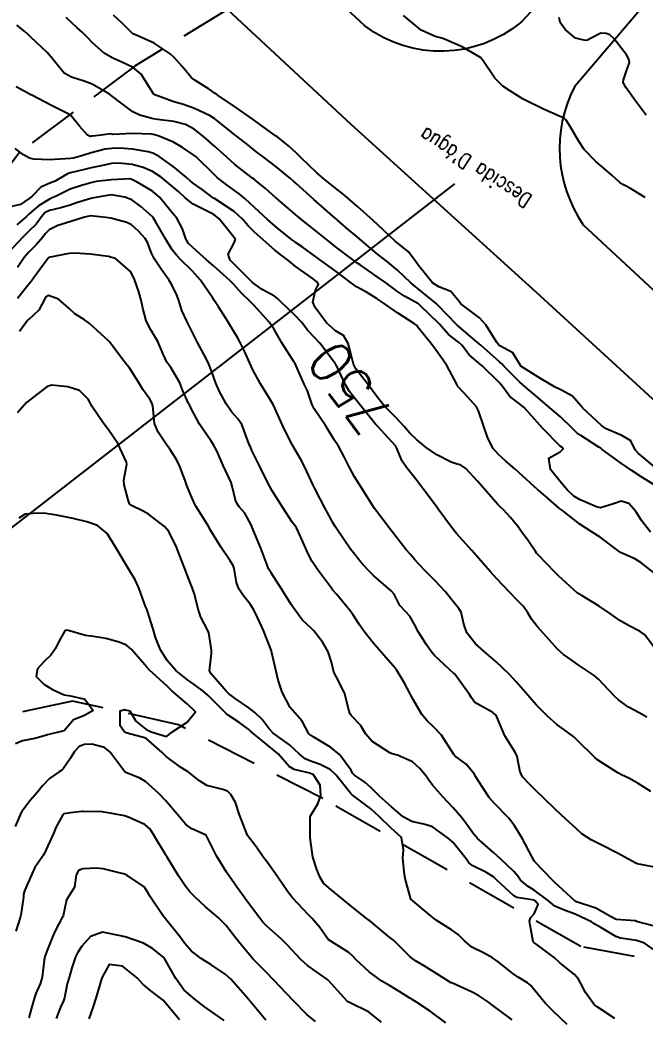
# Model space of a CAD drawing. Header units: metres. Extents: x 298520 to 308411, y 7433745 to 7450750.
# Drawn here: x 299176.5 to 299237.4, y 7449625.6 to 7449722.6 of the extents above; entities that cross this region are included whole.
import ezdxf
from ezdxf.enums import TextEntityAlignment as Align

# ---------------------------------------------------------------- set-up
doc = ezdxf.new("R2010")
doc.units = ezdxf.units.M
doc.header["$LTSCALE"] = 10
doc.linetypes.add('CONTINUO', pattern=[0])
doc.linetypes.add('DASHED', pattern=[0.75, 0.5, -0.25])
for name, color, linetype in [('Cotas', 45, 'Continuous'), ('Curvas de Nivel 1m', 11, 'Continuous'), ('Curvas de Nivel 5m', 15, 'Continuous'), ('TEXTO', 45, 'Continuous'), ('Vias Primárias', 230, 'Continuous'), ('Vias Secundárias', 230, 'DASHED')]:
    doc.layers.add(name, color=color, linetype=linetype)
doc.styles.add('ROMANS', font='romans', dxfattribs={"height": 0.2})
doc.styles.add('Style-STANDARD', font='STANDARD.shx')

msp = doc.modelspace()

# ---------------------------------------------------------------- linework, layer by layer
at = {"layer": 'Curvas de Nivel 1m', "flags": 128}
for points, elevation in [([(299237.388, 7449705.304), (299235.965, 7449706.196), (299235.4, 7449706.488), (299235.207, 7449706.579), (299234.919, 7449706.777), (299234.117, 7449707.496), (299233.416, 7449708.1), (299232.573, 7449708.809), (299231.44, 7449709.977), (299230.875, 7449710.826), (299230.063, 7449712.238), (299229.678, 7449712.838), (299229.476, 7449713.031), (299229.111, 7449713.213), (299227.488, 7449713.899), (299225.503, 7449714.89), (299224.265, 7449715.663), (299223.515, 7449716.155), (299222.724, 7449716.928), (299221.541, 7449718.731), (299221.338, 7449718.942), (299219.558, 7449719.978), (299217.821, 7449720.735), (299217.57, 7449720.818), (299216.914, 7449720.997), (299215.579, 7449721.599), (299213.855, 7449723.027)], 756), ([(299237.909, 7449672.741), (299237.01, 7449673.881), (299236.453, 7449674.759), (299235.792, 7449675.53), (299235.033, 7449675.759), (299234.301, 7449675.516), (299233.026, 7449675.124), (299232.632, 7449675.199), (299231.034, 7449675.896), (299230.446, 7449676.238), (299229.801, 7449676.839), (299229.056, 7449677.706), (299228.164, 7449678.859), (299227.999, 7449679.945), (299229.09, 7449680.564), (299229.403, 7449680.845), (299229.25, 7449681.004), (299229.096, 7449681.122), (299227.375, 7449682.867), (299227.117, 7449683.154), (299225.609, 7449684.885), (299225.147, 7449685.25), (299224.197, 7449685.948), (299223.497, 7449686.915), (299223.169, 7449687.322), (299221.498, 7449688.937), (299221.195, 7449689.186), (299220.251, 7449690.001), (299219.521, 7449690.957), (299219.216, 7449691.246), (299218.218, 7449691.97), (299217.344, 7449692.988), (299217.235, 7449693.118), (299215.504, 7449694.763), (299215.263, 7449694.987), (299215.224, 7449695.011), (299213.946, 7449695.706), (299213.274, 7449696.177), (299212.1, 7449697.052), (299211.291, 7449697.61), (299209.625, 7449698.76), (299209.311, 7449698.968), (299209.152, 7449699.082), (299208.091, 7449699.869), (299207.326, 7449700.447), (299206.468, 7449701.119), (299205.342, 7449702.026), (299203.939, 7449703.144), (299203.36, 7449703.619), (299201.557, 7449705.177), (299201.464, 7449705.259), (299201.384, 7449705.328), (299200.398, 7449706.195), (299199.401, 7449707.016), (299199.296, 7449707.096), (299199.143, 7449707.204), (299197.422, 7449708.535), (299196.634, 7449709.238), (299195.444, 7449710.328), (299194.372, 7449711.261), (299193.46, 7449711.966), (299192.602, 7449712.421), (299191.467, 7449712.712), (299189.879, 7449712.906), (299189.469, 7449712.975), (299188.175, 7449713.333), (299187.478, 7449713.664), (299186.306, 7449714.543), (299185.5, 7449715.163), (299185.206, 7449715.373), (299183.513, 7449716.358), (299182.76, 7449716.646), (299181.519, 7449717.021), (299180.809, 7449717.427), (299179.546, 7449718.966), (299179.143, 7449719.444), (299177.568, 7449720.931), (299177.292, 7449721.186), (299176.957, 7449721.469), (299176.188, 7449722.09)], 753), ([(299238.685, 7449677.097), (299237.063, 7449678.082), (299236.011, 7449678.766), (299235.459, 7449679.157), (299235.079, 7449679.429), (299233.205, 7449680.799), (299233.094, 7449680.878), (299232.869, 7449681.029), (299231.106, 7449682.154), (299230.711, 7449682.428), (299230.29, 7449682.832), (299229.13, 7449683.96), (299228.098, 7449684.86), (299227.151, 7449685.65), (299225.69, 7449686.885), (299225.17, 7449687.351), (299223.615, 7449688.914), (299223.407, 7449689.129), (299223.197, 7449689.318), (299221.362, 7449690.939), (299221.214, 7449691.074), (299220.414, 7449691.755), (299219.231, 7449692.746), (299219.117, 7449692.847), (299218.998, 7449692.964), (299217.26, 7449694.779), (299217.037, 7449694.992), (299215.277, 7449696.44), (299214.954, 7449696.689), (299214.567, 7449697.021), (299213.301, 7449698.228), (299212.275, 7449699.05), (299211.32, 7449699.804), (299209.809, 7449701.075), (299209.337, 7449701.478), (299208.466, 7449702.215), (299207.422, 7449703.109), (299207.354, 7449703.168), (299206.959, 7449703.514), (299205.379, 7449704.888), (299205.102, 7449705.133), (299203.398, 7449706.671), (299203.144, 7449706.897), (299202.831, 7449707.159), (299201.42, 7449708.328), (299200.309, 7449709.191), (299199.439, 7449709.837), (299198.675, 7449710.441), (299197.686, 7449711.227), (299197.551, 7449711.326), (299197.455, 7449711.398), (299196.722, 7449711.976), (299195.47, 7449712.965), (299195.027, 7449713.254), (299193.484, 7449713.987), (299192.422, 7449714.353), (299191.493, 7449714.636), (299189.631, 7449715.319), (299189.504, 7449715.407), (299188.291, 7449717.332), (299187.532, 7449717.969), (299186.404, 7449718.493), (299185.546, 7449718.88), (299184.689, 7449719.379), (299183.563, 7449720.358), (299183.058, 7449720.888), (299182.536, 7449721.406), (299182.03, 7449721.866), (299181.581, 7449722.269), (299180.989, 7449722.821)], 754), ([(299237.479, 7449713.335), (299236.4, 7449714.761), (299235.515, 7449715.979), (299235.246, 7449716.5), (299235.281, 7449716.774), (299235.531, 7449717.535), (299235.846, 7449718.461), (299235.793, 7449718.767), (299235.549, 7449719.198), (299234.317, 7449720.789), (299233.924, 7449721.142), (299233.578, 7449721.29), (299233.072, 7449721.311), (299232.127, 7449720.814), (299231.754, 7449720.634), (299231.57, 7449720.593), (299230.591, 7449720.83), (299229.581, 7449721.678), (299229.1, 7449722.359), (299228.988, 7449722.849)], 757), ([(299238.322, 7449668.736), (299236.963, 7449669.801), (299236.366, 7449670.158), (299234.973, 7449670.78), (299232.987, 7449672.248), (299232.116, 7449672.809), (299231.004, 7449673.53), (299229.336, 7449674.845), (299229.149, 7449674.973), (299229.025, 7449675.064), (299227.658, 7449676.242), (299227.042, 7449676.757), (299226.912, 7449676.871), (299225.068, 7449678.567), (299224.694, 7449678.896), (299223.817, 7449679.645), (299223.087, 7449680.291), (299222.548, 7449680.925), (299222.032, 7449682.003), (299221.702, 7449682.934), (299221.137, 7449684.557), (299220.937, 7449684.943), (299220.094, 7449685.897), (299219.162, 7449686.904), (299219.114, 7449686.97), (299219.063, 7449687.072), (299218.052, 7449688.981), (299217.692, 7449689.477), (299217.205, 7449690.151), (299216.611, 7449690.996), (299215.23, 7449692.712), (299215.097, 7449692.878), (299214.931, 7449693.015), (299213.249, 7449694.095), (299211.87, 7449695.054), (299211.267, 7449695.466), (299210.245, 7449696.098), (299209.278, 7449696.635), (299209.005, 7449696.809), (299208.654, 7449697.089), (299207.298, 7449698.111), (299205.893, 7449699.124), (299205.317, 7449699.54), (299203.966, 7449700.504), (299203.331, 7449700.952), (299203.214, 7449701.034), (299203.037, 7449701.154), (299202.078, 7449701.907), (299201.346, 7449702.526), (299200.61, 7449703.187), (299199.37, 7449704.326), (299198.405, 7449705.215), (299197.845, 7449705.681), (299197.391, 7449706.008), (299196.677, 7449706.518), (299195.744, 7449707.247), (299195.407, 7449707.553), (299193.647, 7449709.268), (299193.435, 7449709.444), (299192.338, 7449710.183), (299191.447, 7449710.708), (299189.95, 7449711.315), (299189.454, 7449711.443), (299189.31, 7449711.466), (299187.455, 7449711.535), (299185.55, 7449711.465), (299185.454, 7449711.48), (299185.305, 7449711.521), (299184.389, 7449711.381), (299183.546, 7449711.295), (299183.452, 7449711.275), (299183.321, 7449711.262), (299183.057, 7449711.396), (299182.297, 7449712.244), (299181.471, 7449713.269), (299181.257, 7449713.422), (299179.486, 7449714.319), (299177.707, 7449715.25), (299177.501, 7449715.351), (299177.272, 7449715.463), (299176.117, 7449716.089)], 752), ([(299238.853, 7449660.73), (299237.345, 7449662.745), (299236.886, 7449663.069), (299235.771, 7449663.646), (299234.897, 7449664.157), (299234.013, 7449664.789), (299232.91, 7449665.532), (299231.134, 7449666.605), (299230.922, 7449666.729), (299230.864, 7449666.763), (299230.79, 7449666.822), (299228.947, 7449668.489), (299228.572, 7449668.854), (299226.969, 7449670.525), (299226.81, 7449670.711), (299226.693, 7449670.873), (299226.006, 7449671.862), (299225.286, 7449672.887), (299225.007, 7449673.267), (299224.27, 7449674.156), (299223.568, 7449674.912), (299223.293, 7449675.183), (299223.028, 7449675.453), (299221.716, 7449676.933), (299221.054, 7449677.705), (299219.912, 7449678.957), (299219.394, 7449679.283), (299219.077, 7449679.375), (299218.496, 7449679.558), (299217.086, 7449680.27), (299216.055, 7449681), (299215.1, 7449681.766), (299214.456, 7449682.369), (299213.897, 7449683.028), (299213.126, 7449683.882), (299211.974, 7449685.052), (299211.153, 7449686.077), (299210.442, 7449687.067), (299209.186, 7449688.651), (299208.975, 7449689.083), (299208.633, 7449690.514), (299208.467, 7449691.091), (299208.007, 7449691.884), (299207.225, 7449692.351), (299206.361, 7449693.119), (299205.255, 7449694.606), (299205.028, 7449695.134), (299205.275, 7449696.318), (299205.572, 7449696.835), (299205.367, 7449697.129), (299205.284, 7449697.207), (299205.032, 7449697.387), (299203.305, 7449698.627), (299202.678, 7449699.16), (299201.899, 7449699.751), (299201.323, 7449700.177), (299200.168, 7449701.192), (299199.34, 7449701.944), (299198.709, 7449702.572), (299198.162, 7449703.218), (299197.364, 7449703.954), (299195.426, 7449705.205), (299195.383, 7449705.234), (299195.356, 7449705.25), (299194.236, 7449706.106), (299193.397, 7449706.681), (299193.063, 7449706.938), (299192.67, 7449707.281), (299191.418, 7449708.321), (299190.048, 7449709.314), (299189.436, 7449709.637), (299188.993, 7449709.769), (299187.44, 7449710.037), (299186.203, 7449710.121), (299185.44, 7449710.098), (299184.803, 7449710.013), (299183.436, 7449709.655), (299182.612, 7449709.402), (299181.707, 7449709.138), (299181.428, 7449709.099), (299179.86, 7449709.002), (299179.426, 7449708.967), (299177.828, 7449709.055), (299177.428, 7449709.131), (299176.852, 7449709.469), (299176.038, 7449710.08)], 751), ([(299237.928, 7449647.504), (299236.706, 7449648.273), (299235.847, 7449648.763), (299235.08, 7449649.138), (299234.718, 7449649.332), (299233.3, 7449650.221), (299232.731, 7449650.587), (299232.466, 7449650.803), (299230.758, 7449652.51), (299230.42, 7449652.825), (299229.465, 7449653.535), (299228.775, 7449654.039), (299227.82, 7449654.86), (299226.793, 7449655.897), (299226.34, 7449656.418), (299225.948, 7449656.883), (299224.822, 7449658.184), (299224.171, 7449658.907), (299222.845, 7449660.165), (299221.941, 7449660.929), (299220.867, 7449661.87), (299219.996, 7449662.953), (299219.714, 7449663.781), (299219.456, 7449664.962), (299219.248, 7449665.306), (299218.91, 7449665.71), (299217.906, 7449666.98), (299216.938, 7449668.013), (299215.93, 7449669), (299214.963, 7449670.051), (299214.513, 7449670.561), (299214.109, 7449671.023), (299212.994, 7449672.447), (299212.549, 7449673.045), (299211.023, 7449675.06), (299209.742, 7449677.073), (299209.059, 7449678.139), (299208.544, 7449679.088), (299208.072, 7449680.084), (299207.501, 7449681.104), (299207.102, 7449681.744), (299206.255, 7449683.119), (299205.139, 7449684.753), (299205.002, 7449684.993), (299204.955, 7449685.133), (299204.502, 7449686.485), (299204.182, 7449687.145), (299203.36, 7449688.987), (299203.285, 7449689.159), (299203.251, 7449689.217), (299203.194, 7449689.303), (299201.999, 7449691.172), (299201.226, 7449692.519), (299200.757, 7449693.185), (299199.258, 7449694.848), (299198.896, 7449695.205), (299198.069, 7449696.016), (299197.279, 7449696.88), (299196.937, 7449697.233), (299195.304, 7449698.683), (299194.667, 7449699.256), (299193.325, 7449700.435), (299192.891, 7449700.839), (299192.631, 7449701.281), (299192.332, 7449702.274), (299191.76, 7449703.294), (299191.36, 7449703.788), (299190.108, 7449705.313), (299189.389, 7449705.935), (299187.92, 7449706.813), (299187.4, 7449707.07), (299187.176, 7449707.119), (299185.4, 7449707.047), (299183.919, 7449706.864), (299183.397, 7449706.753), (299182.479, 7449706.489), (299181.39, 7449706.116), (299180.915, 7449705.898), (299180.014, 7449705.434), (299179.575, 7449705.243), (299179.379, 7449705.162), (299178.301, 7449704.518), (299177.365, 7449703.684), (299177.125, 7449703.464), (299176.177, 7449702.651)], 749), ([(299238.606, 7449640.076), (299236.95, 7449640.406), (299236.61, 7449640.464), (299236.407, 7449640.549), (299236.044, 7449640.759), (299234.624, 7449641.542), (299233.144, 7449642.286), (299232.639, 7449642.539), (299232.134, 7449642.808), (299231.225, 7449643.398), (299230.653, 7449643.887), (299229.616, 7449644.84), (299228.672, 7449645.734), (299227.506, 7449646.862), (299226.701, 7449647.647), (299226.093, 7449648.266), (299225.466, 7449648.889), (299225.199, 7449649.374), (299224.899, 7449650.898), (299224.738, 7449651.252), (299223.703, 7449652.911), (299222.925, 7449654.775), (299222.853, 7449654.919), (299222.784, 7449654.999), (299222.529, 7449655.179), (299220.795, 7449656.18), (299220.465, 7449656.611), (299220.272, 7449656.948), (299218.832, 7449658.913), (299218.78, 7449658.971), (299216.851, 7449660.754), (299216.644, 7449660.992), (299216.098, 7449661.764), (299215.305, 7449663.006), (299214.891, 7449663.837), (299214.467, 7449664.585), (299214.054, 7449665.023), (299213.501, 7449665.623), (299212.919, 7449666.696), (299212.651, 7449667.043), (299210.945, 7449668.506), (299210.363, 7449669.069), (299209.705, 7449669.824), (299208.969, 7449670.721), (299208.689, 7449671.093), (299207.996, 7449672.092), (299207.322, 7449673.107), (299207.199, 7449673.301), (299207.008, 7449673.624), (299206.184, 7449675.118), (299205.24, 7449676.928), (299205.135, 7449677.129), (299205.046, 7449677.309), (299204.203, 7449679.143), (299203.82, 7449679.889), (299203.092, 7449681.096), (299203.052, 7449681.16), (299203.013, 7449681.242), (299202.064, 7449683.171), (299201.143, 7449685.18), (299199.903, 7449687.193), (299199.183, 7449688.545), (299198.869, 7449689.205), (299198.353, 7449690.361), (299197.954, 7449691.219), (299197.689, 7449691.694), (299197.225, 7449692.442), (299196.728, 7449693.235), (299195.814, 7449694.685), (299195.449, 7449695.248), (299195.266, 7449695.528), (299194.063, 7449697.262), (299193.296, 7449698.145), (299192.141, 7449699.288), (299191.728, 7449699.704), (299191.322, 7449700.225), (299190.669, 7449701.307), (299189.688, 7449702.978), (299189.486, 7449703.319), (299189.355, 7449703.484), (299188.255, 7449704.445), (299187.379, 7449705.086), (299186.702, 7449705.35), (299185.575, 7449705.557), (299185.385, 7449705.562), (299185.214, 7449705.543), (299184.233, 7449705.382), (299183.516, 7449705.254), (299183.38, 7449705.222), (299181.996, 7449704.788), (299181.37, 7449704.585), (299180.483, 7449704.312), (299179.362, 7449704.042), (299178.957, 7449703.846), (299178.592, 7449703.448), (299178.074, 7449702.731), (299177.341, 7449701.999), (299177.056, 7449701.745), (299176.787, 7449701.468), (299175.317, 7449699.904)], 748), ([(299238.539, 7449634.346), (299236.903, 7449634.746), (299236.545, 7449634.861), (299236.393, 7449634.905), (299234.547, 7449635.049), (299234.002, 7449635.334), (299232.563, 7449636.158), (299230.589, 7449636.813), (299230.573, 7449636.818), (299230.551, 7449636.83), (299228.591, 7449638.647), (299228.377, 7449638.852), (299226.611, 7449640.693), (299226.542, 7449640.801), (299226.5, 7449640.872), (299226.329, 7449641.163), (299225.442, 7449642.888), (299225.15, 7449643.395), (299224.656, 7449644.175), (299224.096, 7449644.906), (299222.685, 7449646.361), (299222.175, 7449646.925), (299221.132, 7449648.512), (299220.885, 7449648.938), (299220.716, 7449649.23), (299219.945, 7449650.171), (299218.849, 7449650.968), (299218.735, 7449651.09), (299217.534, 7449652.982), (299216.771, 7449653.797), (299216.144, 7449654.367), (299215.645, 7449655.001), (299214.798, 7449656.47), (299214.602, 7449656.814), (299214.491, 7449657.015), (299213.905, 7449658.105), (299213.357, 7449659.032), (299213.147, 7449659.346), (299212.84, 7449659.722), (299211.653, 7449661.052), (299210.867, 7449661.997), (299210.025, 7449663.073), (299209.545, 7449663.736), (299208.899, 7449664.732), (299208.647, 7449665.093), (299207.326, 7449666.699), (299206.978, 7449667.109), (299206.924, 7449667.176), (299205.464, 7449669.125), (299204.961, 7449669.893), (299204.529, 7449670.697), (299204.322, 7449671.14), (299203.812, 7449672.326), (299203.422, 7449673.154), (299203.25, 7449673.401), (299203.008, 7449673.714), (299202.048, 7449675.17), (299201.039, 7449676.78), (299200.812, 7449677.182), (299200.552, 7449677.683), (299199.823, 7449679.193), (299199.088, 7449680.699), (299198.929, 7449681.04), (299198.856, 7449681.204), (299198.678, 7449681.628), (299198.087, 7449683.216), (299197.696, 7449683.789), (299197.135, 7449684.429), (299196.561, 7449685.236), (299195.886, 7449686.512), (299195.575, 7449687.246), (299195.179, 7449688.355), (299194.833, 7449689.254), (299194.442, 7449690.016), (299193.75, 7449691.265), (299193.229, 7449692.31), (299192.738, 7449693.278), (299192.273, 7449694.305), (299191.967, 7449695.289), (299191.78, 7449695.804), (299191.278, 7449696.814), (299190.997, 7449697.303), (299190.255, 7449698.354), (299189.597, 7449699.317), (299189.319, 7449699.888), (299188.929, 7449700.926), (299188.673, 7449701.33), (299188.035, 7449702.034), (299187.346, 7449702.664), (299186.896, 7449702.894), (299185.352, 7449703.291), (299184.853, 7449703.375), (299183.355, 7449703.518), (299183.237, 7449703.509), (299182.781, 7449703.399), (299181.348, 7449702.942), (299180.183, 7449702.593), (299179.34, 7449702.181), (299178.982, 7449701.8), (299178.711, 7449701.446), (299178.071, 7449700.707), (299177.318, 7449699.966), (299176.897, 7449699.466), (299176.26, 7449698.514)], 747), ([(299238.51, 7449631.891), (299237.299, 7449632.742), (299236.525, 7449633.005), (299234.984, 7449633.229), (299234.529, 7449633.385), (299233.069, 7449634.263), (299232.54, 7449634.552), (299232.392, 7449634.653), (299232.167, 7449634.806), (299230.554, 7449635.559), (299229.428, 7449635.973), (299228.566, 7449636.359), (299227.952, 7449636.856), (299226.583, 7449637.909), (299225.97, 7449638.263), (299225.238, 7449638.89), (299224.969, 7449639.267), (299224.601, 7449639.704), (299223.321, 7449640.913), (299222.623, 7449641.567), (299221.041, 7449642.936), (299220.647, 7449643.373), (299220.003, 7449644.296), (299219.52, 7449644.957), (299218.677, 7449645.913), (299217.662, 7449646.98), (299216.704, 7449648.1), (299216.326, 7449648.613), (299216.065, 7449649), (299215.45, 7449649.739), (299214.726, 7449650.378), (299213.244, 7449651.035), (299212.735, 7449651.172), (299212.507, 7449651.272), (299210.753, 7449652.391), (299210.17, 7449653.069), (299209.647, 7449653.953), (299208.781, 7449654.864), (299208.62, 7449655.092), (299208.554, 7449655.325), (299208.096, 7449657.097), (299207.312, 7449658.622), (299207.071, 7449659.108), (299206.843, 7449660.085), (299206.518, 7449661.113), (299205.981, 7449662.004), (299205.116, 7449663.128), (299204.885, 7449663.358), (299203.96, 7449664.21), (299203.296, 7449665.154), (299203.131, 7449665.382), (299202.908, 7449665.703), (299201.999, 7449667.169), (299200.947, 7449668.777), (299200.712, 7449669.182), (299200.525, 7449669.617), (299199.939, 7449671.19), (299199.212, 7449672.986), (299199.122, 7449673.199), (299199.006, 7449673.471), (299198.393, 7449674.586), (299197.849, 7449675.218), (299197.525, 7449675.719), (299197.164, 7449677.228), (299197.048, 7449677.579), (299196.297, 7449679.238), (299195.662, 7449680.669), (299195.348, 7449681.247), (299195.098, 7449681.608), (299193.991, 7449683.261), (299193.139, 7449684.852), (299192.994, 7449685.125), (299192.9, 7449685.274), (299192.365, 7449686.492), (299192.077, 7449687.286), (299191.185, 7449688.76), (299190.789, 7449689.304), (299190.454, 7449690.054), (299189.916, 7449691.313), (299189.23, 7449692.444), (299188.774, 7449693.327), (299188.46, 7449694.537), (299188.287, 7449695.335), (299188.058, 7449696.125), (299187.644, 7449697.345), (299187.294, 7449698.079), (299185.806, 7449699.365), (299185.314, 7449699.526), (299185.126, 7449699.56), (299183.317, 7449699.791), (299181.812, 7449699.906), (299181.317, 7449699.875), (299180.931, 7449699.81), (299179.313, 7449699.482), (299179.288, 7449699.466), (299179.269, 7449699.44), (299178.443, 7449698.301), (299177.827, 7449697.455), (299177.588, 7449697.149), (299177.276, 7449696.767), (299176.255, 7449695.475)], 746), ([(299229.769, 7449624.837), (299228.441, 7449626.087), (299227.677, 7449626.858), (299226.468, 7449628.345), (299226.231, 7449628.634), (299225.929, 7449628.878), (299225.01, 7449629.423), (299224.482, 7449629.775), (299223.053, 7449630.914), (299222.499, 7449631.321), (299221.629, 7449631.81), (299220.514, 7449632.356), (299219.774, 7449632.957), (299219.16, 7449633.591), (299218.533, 7449634.026), (299217.036, 7449634.985), (299216.549, 7449635.38), (299214.573, 7449637.02), (299214.02, 7449639.026), (299213.904, 7449639.723), (299213.787, 7449641.028), (299213.841, 7449641.812), (299213.658, 7449643.03), (299212.652, 7449643.943), (299211.515, 7449645.051), (299210.674, 7449645.817), (299208.971, 7449647.086), (299208.812, 7449647.206), (299208.695, 7449647.332), (299207.298, 7449649.104), (299206.718, 7449649.633), (299205.718, 7449650.125), (299204.726, 7449650.48), (299204.276, 7449650.685), (299203.732, 7449651.145), (299202.746, 7449652.032), (299201.151, 7449653.176), (299200.767, 7449653.588), (299200.089, 7449654.503), (299199.373, 7449655.201), (299198.79, 7449655.657), (299197.456, 7449656.571), (299196.81, 7449657.042), (299196.614, 7449657.232), (299195.106, 7449658.971), (299194.953, 7449659.249), (299195.144, 7449660.953), (299195.15, 7449661.247), (299194.878, 7449662.954), (299194.765, 7449663.252), (299194.107, 7449664.474), (299193.852, 7449665.266), (299193.476, 7449666.721), (299193.284, 7449667.275), (299193.184, 7449667.525), (299192.942, 7449668.166), (299192.525, 7449669.284), (299192.239, 7449670.008), (299191.725, 7449671.292), (299190.995, 7449672.803), (299190.577, 7449673.304), (299189.015, 7449674.495), (299188.48, 7449674.791), (299187.348, 7449675.345), (299187.166, 7449675.489), (299187.028, 7449675.884), (299186.647, 7449677.354), (299186.598, 7449677.807), (299186.891, 7449679.352), (299186.863, 7449679.564), (299186.009, 7449681.361), (299185.113, 7449682.701), (299184.61, 7449683.375), (299183.508, 7449685.018), (299183.296, 7449685.388), (299183.146, 7449685.678), (299182.296, 7449686.544), (299181.157, 7449686.878), (299179.559, 7449687.036), (299179.158, 7449686.92), (299177.247, 7449685.468), (299177.142, 7449685.374), (299176.243, 7449684.368)], 744), ([(299224.429, 7449625.28), (299223.035, 7449626.323), (299222.45, 7449626.751), (299222.219, 7449626.924), (299221.163, 7449627.642), (299220.464, 7449628.015), (299218.603, 7449628.837), (299218.472, 7449628.89), (299218.31, 7449628.972), (299216.485, 7449630.15), (299215.964, 7449630.475), (299215.013, 7449631.012), (299214.499, 7449631.398), (299212.878, 7449633.036), (299212.526, 7449633.308), (299211.33, 7449634.257), (299210.542, 7449634.941), (299210.473, 7449634.992), (299210.38, 7449635.062), (299208.564, 7449636.499), (299207.836, 7449637.097), (299206.583, 7449638.124), (299206.064, 7449638.594), (299205.722, 7449639.123), (299205.399, 7449639.926), (299205.002, 7449641.126), (299204.761, 7449643.009), (299204.759, 7449643.129), (299204.761, 7449645.03), (299204.787, 7449645.129), (299205.502, 7449646.3), (299205.779, 7449647.119), (299205.714, 7449648.109), (299205.095, 7449649.126), (299204.715, 7449649.298), (299203.198, 7449649.633), (299202.721, 7449649.937), (299201.624, 7449651.171), (299200.744, 7449651.905), (299199.128, 7449653.205), (299198.94, 7449653.383), (299198.766, 7449653.542), (299197.817, 7449654.263), (299196.78, 7449654.938), (299196.606, 7449655.057), (299196.447, 7449655.233), (299194.807, 7449656.854), (299194.32, 7449657.257), (299193.461, 7449657.912), (299192.824, 7449658.367), (299191.666, 7449659.292), (299190.842, 7449660.249), (299190.191, 7449661.307), (299189.677, 7449662.506), (299189.45, 7449663.314), (299188.9, 7449665.063), (299188.834, 7449665.253), (299188.808, 7449665.321), (299188.731, 7449665.497), (299188.057, 7449667.333), (299187.714, 7449668.112), (299186.953, 7449669.35), (299185.781, 7449671.362), (299184.992, 7449672.61), (299184.044, 7449673.38), (299183.006, 7449673.744), (299181.676, 7449674.077), (299181.011, 7449674.198), (299180.045, 7449674.398), (299179.014, 7449674.57), (299178.168, 7449674.607), (299177.013, 7449674.489), (299176.393, 7449674.093)], 743), ([(299217.968, 7449624.975), (299216.44, 7449626.135), (299215.103, 7449627.01), (299214.696, 7449627.257), (299214.457, 7449627.404), (299213.498, 7449627.994), (299212.469, 7449628.611), (299211.727, 7449629.047), (299210.486, 7449629.942), (299209.276, 7449631.078), (299208.903, 7449631.48), (299208.51, 7449631.823), (299206.523, 7449633.11), (299205.682, 7449634.271), (299204.956, 7449635.134), (299204.549, 7449635.542), (299203.027, 7449637.155), (299202.579, 7449637.735), (299201.608, 7449639.17), (299200.607, 7449640.578), (299200.346, 7449640.92), (299200.153, 7449641.187), (299199.537, 7449642.102), (299198.643, 7449643.21), (299197.884, 7449645.218), (299197.475, 7449646.428), (299197.04, 7449647.227), (299196.696, 7449647.525), (299196.239, 7449647.693), (299194.701, 7449648.1), (299193.982, 7449648.537), (299193.051, 7449649.275), (299192.867, 7449649.43), (299192.715, 7449649.524), (299192.131, 7449649.874), (299190.729, 7449650.917), (299190.33, 7449651.304), (299188.754, 7449652.694), (299186.935, 7449653.173), (299186.761, 7449653.244), (299186.643, 7449653.351), (299186.237, 7449653.887), (299186.238, 7449655.355), (299186.661, 7449655.475), (299186.785, 7449655.466), (299187.188, 7449655.344), (299187.79, 7449654.352), (299188.766, 7449653.58), (299189.273, 7449653.315), (299190.756, 7449652.841), (299191.018, 7449653.038), (299191.288, 7449653.295), (299192.773, 7449654.24), (299193.598, 7449655.268), (299192.794, 7449656.017), (299191.298, 7449657.295), (299190.817, 7449657.745), (299189.107, 7449659.317), (299188.836, 7449659.616), (299188.047, 7449660.534), (299187.312, 7449661.343), (299186.859, 7449661.754), (299186.168, 7449662.053), (299184.868, 7449662.403), (299183.658, 7449662.601), (299182.872, 7449662.703), (299181.102, 7449663.195), (299180.879, 7449663.143), (299180.252, 7449662.036), (299179.946, 7449661.429), (299179.504, 7449660.776), (299178.84, 7449660.156), (299178.205, 7449659.449), (299178.064, 7449658.69), (299178.818, 7449657.943), (299179.658, 7449657.432), (299180.805, 7449656.903), (299181.403, 7449656.815), (299182.799, 7449656.502), (299183.623, 7449655.387), (299182.778, 7449654.894), (299181.694, 7449654.491), (299180.793, 7449653.42), (299180.779, 7449653.403), (299180.763, 7449653.399), (299179.173, 7449653.021), (299178.757, 7449652.895), (299177.95, 7449652.648), (299176.753, 7449652.437), (299176.075, 7449652.152)], 742), ([(299211.707, 7449625.047), (299210.438, 7449626.07), (299208.577, 7449626.962), (299208.452, 7449627.019), (299208.359, 7449627.091), (299207.413, 7449628.151), (299206.549, 7449629.109), (299206.474, 7449629.18), (299206.262, 7449629.327), (299204.494, 7449630.563), (299203.841, 7449631.147), (299202.517, 7449632.579), (299201.915, 7449633.166), (299200.535, 7449634.386), (299200.148, 7449634.795), (299199.845, 7449635.19), (299198.568, 7449636.906), (299198.342, 7449637.212), (299197.648, 7449638.154), (299196.884, 7449639.227), (299196.599, 7449639.639), (299195.639, 7449641.24), (299194.643, 7449643.25), (299193.235, 7449643.857), (299192.653, 7449644.299), (299191.805, 7449645.289), (299190.683, 7449646.613), (299190.012, 7449647.307), (299188.704, 7449648.465), (299188.17, 7449648.791), (299186.815, 7449649.348), (299186.741, 7449649.377), (299186.713, 7449649.403), (299185.254, 7449651.365), (299184.739, 7449651.785), (299183.483, 7449652.122), (299182.75, 7449652.088), (299182.271, 7449651.881), (299181.803, 7449651.409), (299181.404, 7449650.742), (299180.717, 7449649.708), (299180.569, 7449649.568), (299180.315, 7449649.424), (299179.375, 7449648.764), (299178.699, 7449648.068), (299178.19, 7449647.448), (299177.5, 7449646.639), (299176.664, 7449645.543), (299176.63, 7449645.504), (299176.6, 7449645.471), (299176.028, 7449644.098)], 741), ([(299200.424, 7449625.236), (299198.824, 7449627.204), (299198.647, 7449627.399), (299198.457, 7449627.604), (299197.029, 7449629.224), (299196.48, 7449629.727), (299195.074, 7449630.664), (299194.499, 7449631.012), (299194.124, 7449631.256), (299193.213, 7449631.972), (299192.518, 7449632.755), (299192.123, 7449633.284), (299190.543, 7449635.26), (299190.522, 7449635.279), (299190.507, 7449635.301), (299190.41, 7449635.437), (299189.139, 7449637.322), (299188.938, 7449637.686), (299188.582, 7449638.228), (299186.903, 7449639.347), (299186.595, 7449639.475), (299186.417, 7449639.53), (299184.602, 7449639.993), (299183.93, 7449640.053), (299182.602, 7449639.976), (299182.192, 7449639.811), (299181.957, 7449639.406), (299181.81, 7449638.179), (299181.313, 7449637.413), (299181.022, 7449636.959), (299180.714, 7449635.418), (299180.663, 7449635.297), (299180.54, 7449635.1), (299179.95, 7449634.004), (299179.689, 7449633.428), (299179.181, 7449632.111), (299178.92, 7449631.444), (299178.839, 7449631.103), (299178.647, 7449629.447), (299178.466, 7449628.798), (299178.053, 7449627.858), (299177.907, 7449627.455), (299177.578, 7449626.322), (299177.371, 7449625.461)], 739), ([(299196.369, 7449625.231), (299194.443, 7449626.569), (299193.572, 7449627.263), (299192.948, 7449627.763), (299192.462, 7449628.208), (299191.668, 7449629.288), (299190.563, 7449631.238), (299190.527, 7449631.3), (299190.503, 7449631.334), (299189.404, 7449632.208), (299188.517, 7449632.732), (299186.738, 7449633.348), (299186.523, 7449633.399), (299186.444, 7449633.431), (299184.527, 7449633.819), (299183.347, 7449633.388), (299182.513, 7449632.438), (299182.109, 7449631.802), (299181.903, 7449631.406), (299181.549, 7449630.347), (299181.272, 7449629.412), (299181.103, 7449628.778), (299180.82, 7449627.416), (299180.732, 7449627.135), (299180.444, 7449626.499), (299180.032, 7449625.426)], 738), ([(299192.046, 7449625.284), (299190.451, 7449627.191), (299190.326, 7449627.302), (299189.232, 7449628.089), (299188.467, 7449628.749), (299187.924, 7449629.335), (299186.49, 7449630.497), (299185.194, 7449630.662), (299184.473, 7449629.37), (299183.894, 7449627.378), (299183.627, 7449626.565), (299183.201, 7449625.388)], 737)]:
    msp.add_lwpolyline(points, dxfattribs=dict(at, elevation=elevation))
at = {"layer": 'Curvas de Nivel 5m', "flags": 128}
for points, elevation in [([(299238.712, 7449678.734), (299237.086, 7449680.099), (299236.72, 7449680.386), (299236.391, 7449680.761), (299235.968, 7449681.633), (299235.107, 7449682.159), (299233.58, 7449682.795), (299233.118, 7449683.114), (299231.301, 7449684.818), (299231.145, 7449685.017), (299230.286, 7449685.965), (299229.16, 7449686.599), (299228.605, 7449686.856), (299227.175, 7449687.687), (299225.268, 7449688.889), (299225.194, 7449689.015), (299224.49, 7449690.185), (299223.212, 7449690.878), (299223.151, 7449690.921), (299222.936, 7449691.203), (299221.86, 7449692.934), (299221.243, 7449693.614), (299219.43, 7449694.958), (299219.265, 7449695.191), (299218.458, 7449696.155), (299217.279, 7449696.62), (299216.677, 7449696.996), (299215.308, 7449698.688), (299215.086, 7449699.013), (299214.321, 7449700.023), (299213.331, 7449700.835), (299213.071, 7449701.043), (299211.349, 7449702.658), (299210.906, 7449703.064), (299209.373, 7449704.426), (299208.621, 7449705.091), (299207.948, 7449705.661), (299207.393, 7449706.1), (299206.097, 7449707.123), (299205.412, 7449707.717), (299203.914, 7449709.145), (299203.438, 7449709.617), (299202.636, 7449710.353), (299201.59, 7449711.178), (299201.513, 7449711.239), (299201.454, 7449711.28), (299201.131, 7449711.509), (299199.468, 7449712.727), (299199.19, 7449712.924), (299198.768, 7449713.211), (299197.486, 7449714.095), (299195.795, 7449715.247), (299195.624, 7449715.368), (299195.505, 7449715.453), (299194.911, 7449715.854), (299193.518, 7449716.736), (299193.215, 7449716.97), (299192.936, 7449717.279), (299192.295, 7449718.053), (299191.547, 7449718.901), (299191.115, 7449719.304), (299189.563, 7449720.333), (299187.754, 7449721.155), (299187.572, 7449721.218), (299187.487, 7449721.257), (299187.387, 7449721.343), (299186.485, 7449722.259), (299185.59, 7449723.069)], 755), ([(299237.552, 7449654.742), (299236.787, 7449655.156), (299235.754, 7449655.727), (299234.799, 7449656.393), (299234.387, 7449656.784), (299232.828, 7449658.447), (299232.4, 7449658.804), (299230.843, 7449659.848), (299230.274, 7449660.255), (299229.43, 7449660.841), (299228.86, 7449661.331), (299227.499, 7449662.864), (299226.89, 7449663.539), (299226.311, 7449664.292), (299225.967, 7449664.884), (299225.518, 7449665.5), (299224.915, 7449666.135), (299224.167, 7449666.908), (299222.942, 7449668.2), (299222.287, 7449668.927), (299220.968, 7449670.455), (299220.736, 7449670.709), (299220.503, 7449670.947), (299218.998, 7449672.614), (299218.705, 7449672.973), (299217.874, 7449674.122), (299217.233, 7449674.988), (299217.026, 7449675.269), (299215.735, 7449677.003), (299215.056, 7449677.913), (299214.138, 7449679.024), (299213.707, 7449679.658), (299213.142, 7449681.039), (299213.121, 7449681.067), (299213.094, 7449681.103), (299211.301, 7449683.058), (299211.116, 7449683.271), (299209.665, 7449685.075), (299209.149, 7449685.713), (299208.539, 7449686.472), (299208.206, 7449687.094), (299207.281, 7449689.02), (299207.233, 7449689.109), (299207.218, 7449689.135), (299207.194, 7449689.174), (299205.703, 7449691.125), (299205.218, 7449691.667), (299204.505, 7449692.42), (299203.931, 7449693.15), (299203.244, 7449693.891), (299201.901, 7449695.174), (299201.588, 7449695.497), (299201.268, 7449695.712), (299200.091, 7449696.375), (299199.28, 7449696.932), (299199.136, 7449697.056), (299198.987, 7449697.204), (299197.307, 7449698.852), (299196.978, 7449699.233), (299196.768, 7449699.786), (299197.329, 7449700.836), (299197.47, 7449701.228), (299197.43, 7449701.325), (299197.335, 7449701.448), (299195.884, 7449703.245), (299195.359, 7449703.659), (299194.529, 7449704.095), (299193.374, 7449704.682), (299192.592, 7449705.282), (299191.95, 7449705.853), (299191.393, 7449706.341), (299190.247, 7449707.312), (299189.411, 7449707.858), (299188.5, 7449708.246), (299187.421, 7449708.537), (299186.112, 7449708.67), (299185.422, 7449708.613), (299184.39, 7449708.409), (299183.415, 7449708.201), (299182.764, 7449708.048), (299181.407, 7449707.716), (299181.183, 7449707.646), (299180.796, 7449707.426), (299179.917, 7449706.916), (299179.396, 7449706.711), (299178.512, 7449706.328), (299177.679, 7449705.457), (299177.526, 7449705.313), (299177.38, 7449705.206), (299176.542, 7449704.64), (299175.372, 7449704.375)], 750), ([(299234.432, 7449625.405), (299232.704, 7449626.542), (299232.452, 7449626.733), (299232.386, 7449626.801), (299231.58, 7449627.929), (299231.104, 7449628.821), (299230.896, 7449629.243), (299230.481, 7449629.681), (299229.074, 7449630.844), (299228.5, 7449631.349), (299226.717, 7449632.671), (299226.522, 7449632.82), (299226.484, 7449632.871), (299226.172, 7449634.509), (299226.109, 7449634.877), (299226.204, 7449635.22), (299226.554, 7449635.603), (299226.944, 7449636.49), (299226.676, 7449636.869), (299226.574, 7449636.928), (299224.878, 7449637.197), (299224.577, 7449637.337), (299222.91, 7449638.917), (299222.596, 7449639.183), (299221.872, 7449639.656), (299220.606, 7449640.269), (299220.217, 7449640.554), (299219.949, 7449640.95), (299218.637, 7449642.585), (299218.199, 7449642.974), (299216.654, 7449644.05), (299215.954, 7449644.298), (299214.658, 7449644.575), (299213.814, 7449645.028), (299212.677, 7449646.005), (299211.496, 7449647.052), (299210.701, 7449647.847), (299210.064, 7449648.427), (299209.085, 7449649.084), (299208.895, 7449649.268), (299208.718, 7449649.61), (299207.603, 7449651.101), (299206.744, 7449651.817), (299205.1, 7449652.784), (299204.761, 7449652.996), (299204.639, 7449653.132), (299203.973, 7449654.34), (299203.253, 7449655.153), (299202.791, 7449655.684), (299202.012, 7449657.168), (299201.643, 7449658.353), (299201.45, 7449659.174), (299201.036, 7449660.994), (299200.983, 7449661.179), (299200.858, 7449661.526), (299200.198, 7449663.187), (299199.638, 7449664.45), (299199.255, 7449665.196), (299198.908, 7449665.727), (299198.259, 7449666.552), (299197.814, 7449667.217), (299197.579, 7449667.86), (299197.349, 7449669.224), (299197.242, 7449669.512), (299196.96, 7449669.942), (299196.086, 7449671.239), (299195, 7449673.04), (299194.875, 7449673.252), (299194.161, 7449674.41), (299193.628, 7449675.271), (299193.42, 7449675.667), (299193.036, 7449676.558), (299192.748, 7449677.283), (299192.575, 7449677.76), (299191.983, 7449679.291), (299191.689, 7449679.901), (299191.088, 7449680.817), (299190.735, 7449681.304), (299189.939, 7449682.483), (299189.59, 7449683.315), (299189.424, 7449685.034), (299189.349, 7449685.318), (299189.146, 7449685.673), (299188.458, 7449686.633), (299188.045, 7449687.337), (299187.183, 7449688.682), (299186.649, 7449689.355), (299185.212, 7449691.274), (299185.124, 7449691.371), (299183.238, 7449693.083), (299182.772, 7449693.397), (299181.832, 7449693.994), (299181.254, 7449694.555), (299180.234, 7449695.43), (299179.266, 7449695.766), (299179.056, 7449695.651), (299178.926, 7449695.443), (299178.335, 7449694.366), (299177.369, 7449693.459), (299177.299, 7449693.403), (299177.241, 7449693.338), (299176.438, 7449692.259)], 745), ([(299205.282, 7449625.127), (299204.433, 7449625.815), (299203.107, 7449627.153), (299202.46, 7449627.83), (299201.188, 7449629.173), (299200.484, 7449629.915), (299199.214, 7449631.199), (299198.871, 7449631.569), (299198.511, 7449631.995), (299197.507, 7449633.22), (299196.535, 7449634.481), (299195.804, 7449635.237), (299194.558, 7449636.288), (299193.518, 7449637.266), (299193.051, 7449637.746), (299192.583, 7449638.321), (299191.941, 7449639.287), (299190.821, 7449641.097), (299190.7, 7449641.299), (299190.624, 7449641.424), (299189.931, 7449642.606), (299189.509, 7449643.317), (299189.159, 7449643.833), (299188.653, 7449644.308), (299186.964, 7449645.043), (299186.661, 7449645.125), (299185.431, 7449645.362), (299184.665, 7449645.49), (299184.526, 7449645.511), (299182.665, 7449645.57), (299182.512, 7449645.555), (299181.405, 7449645.413), (299180.759, 7449645.322), (299180.661, 7449645.239), (299180.027, 7449644.049), (299179.751, 7449643.429), (299179.414, 7449642.653), (299178.85, 7449641.438), (299178.768, 7449641.291), (299178.618, 7449641.087), (299177.943, 7449640.11), (299177.637, 7449639.454), (299176.942, 7449637.83), (299176.842, 7449637.466), (299176.825, 7449637.21), (299176.58, 7449635.469), (299176.542, 7449635.346), (299176.079, 7449633.923)], 740)]:
    msp.add_lwpolyline(points, dxfattribs=dict(at, elevation=elevation))
at = {"layer": 'TEXTO', "linetype": 'CONTINUO'}
msp.add_polyline3d([(299218.82, 7449706.648, 0), (299115.401, 7449626.439, 0)], dxfattribs=at)
at = {"layer": 'Vias Primárias'}
for points, elevation in [([(299258.392, 7449758.575), (299243.12, 7449741.494), (299225.319, 7449722.404, -0.349576), (299210.085, 7449722.025), (299184.576, 7449745.724), (299179.151, 7449739.972), (299208.712, 7449712.468), (299226.775, 7449696.089), (299242.729, 7449681.482, 0.106156), (299259.807, 7449673.36), (299296.215, 7449669.063, 0.189299), (299313.726, 7449675.019, 0.024753), (299325.951, 7449688.192), (299336.375, 7449699.64, 0.203754), (299341.746, 7449720.793), (299341.525, 7449725.888)], 767.185), ([(299265.167, 7449754.182), (299248.093, 7449735.505), (299236.665, 7449723.331), (299230.489, 7449716.081, 0.2761), (299231.34, 7449702.671), (299247.7, 7449687.467, 0.144375), (299266.638, 7449680.383), (299295.316, 7449677.042, 0.204989), (299308.558, 7449680.971), (299317.326, 7449690.549), (299329.746, 7449703.715, 0.251888), (299333.937, 7449719.294), (299333.653, 7449726.548)], 765.986)]:
    msp.add_lwpolyline(points, format="xyb", dxfattribs=dict(at, elevation=elevation))
at = {"layer": 'Vias Secundárias', "elevation": 767.185}
msp.add_lwpolyline([(299196.715, 7449723.63), (299187.699, 7449718.116), (299176.408, 7449709.678), (299166.838, 7449696.791), (299161.251, 7449690.502), (299157.035, 7449692.49)], dxfattribs=at)
at = {"layer": 'Vias Secundárias'}
msp.add_lwpolyline([(299381.635, 7449602.473), (299371.325, 7449595.693), (299365.474, 7449594.021), (299356.637, 7449596.58), (299329.211, 7449609.45), (299308.569, 7449616.192), (299272.942, 7449628.557), (299243.716, 7449630.101), (299231.101, 7449632.403), (299205.973, 7449646.822), (299191.932, 7449653.998), (299181.621, 7449656.301), (299172.144, 7449654.254), (299161.706, 7449649.329), (299146.047, 7449643.933), (299130.934, 7449645.276), (299121.623, 7449652.274), (299106.707, 7449666.375)], dxfattribs=at)

# ---------------------------------------------------------------- texts
at = {"layer": 'Cotas', "style": 'Style-STANDARD'}
msp.add_text('750', height=4, rotation=126.62927, dxfattribs=at).set_placement((299208.656, 7449686.79, 750), align=Align.MIDDLE_CENTER)
at = {"layer": 'TEXTO', "style": 'ROMANS', "width": 0.8}
msp.add_text("Descida D'água", height=1.5, rotation=147.1873, dxfattribs=at).set_placement((299226.484, 7449705.446))

doc.saveas('drawing.dxf')
